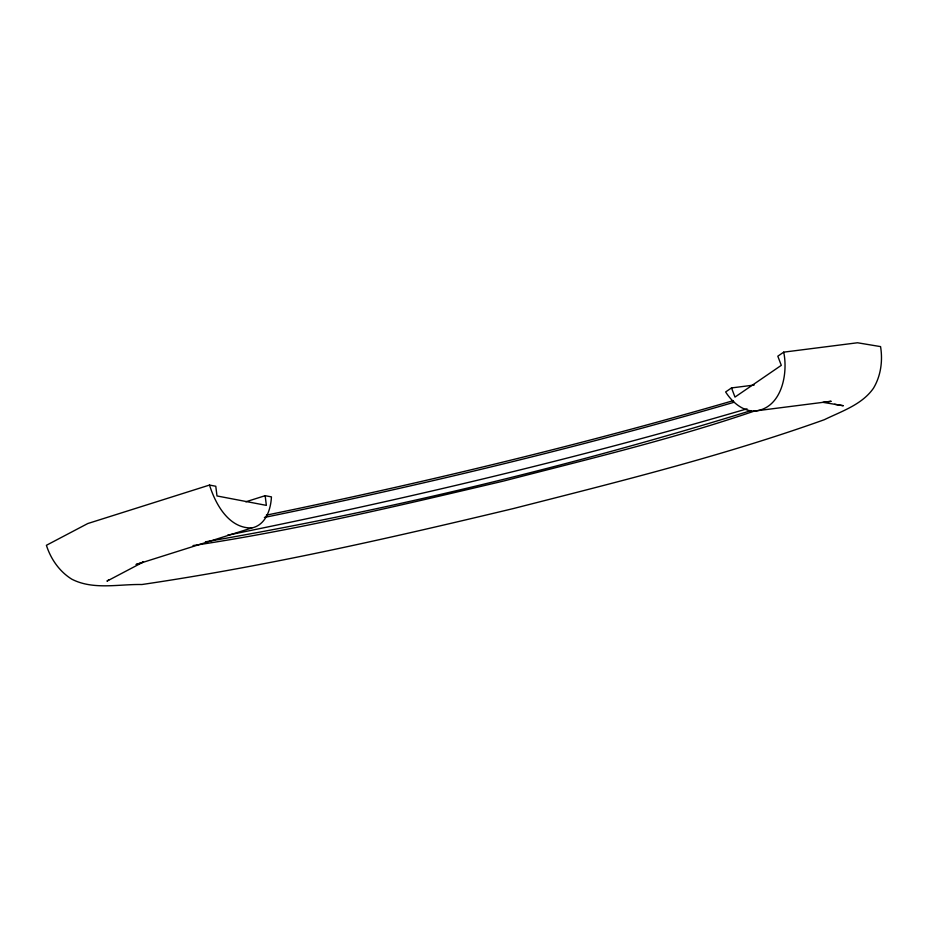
<?xml version="1.0" encoding="UTF-8"?>
<svg xmlns="http://www.w3.org/2000/svg" width="928" height="928" viewBox="0 0 928 928"><rect width="100%" height="100%" fill="white"/><g stroke="black" fill="none" stroke-linecap="round" stroke-linejoin="round"><path stroke-width="1.39" d="M109.04 579.629L106.964 581.137L143.457 561.939L136.022 564.549L251.836 527.951C265.733 525.039 270.814 509.437 271.44 496.886L265.164 495.691L245.827 501.804M754.151 385.05L731.519 387.927L725.626 391.964C731.867 401.685 741.437 410.362 753.478 411.185L831.175 401.29L822.974 402.346L843.343 405.733L834.585 404.283M265.164 495.691L266.359 505.377L216.99 495.958L215.783 486.26L209.508 485.066L87.766 523.543L46.4 545.293C50.785 559.027 59.427 571.497 71.781 579.176C93.206 590.231 118.784 584.037 141.891 584.524C267.055 566.103 390.456 537.973 513.416 508.544C617.839 481.864 722.715 456.031 824.308 419.711C841.603 411.243 862.031 404.678 873.468 388.217C880.916 375.782 882.876 360.783 880.568 346.608L857.507 342.768L783.708 352.153L777.815 356.19L781.295 365.342L734.988 397.08L731.519 387.927M751.135 410.57C572.379 465.844 389.806 510.006 205.401 541.859M755.589 410.652C673.078 438.979 588.05 459.116 503.695 481.017C400.745 505.261 297.714 529.888 193.024 545.571M733.259 400.652C579.316 445.37 423.296 482.908 266.278 515.168M734.071 402.265C579.258 447.354 422.321 485.089 264.376 517.441M746.994 408.83C575.952 458.989 402.3 499.856 227.627 535.166M753.478 411.185C781.214 409.492 788.394 374.599 783.708 352.153M251.836 527.951C228.845 528.566 215.505 504.206 209.508 485.066"/></g></svg>
